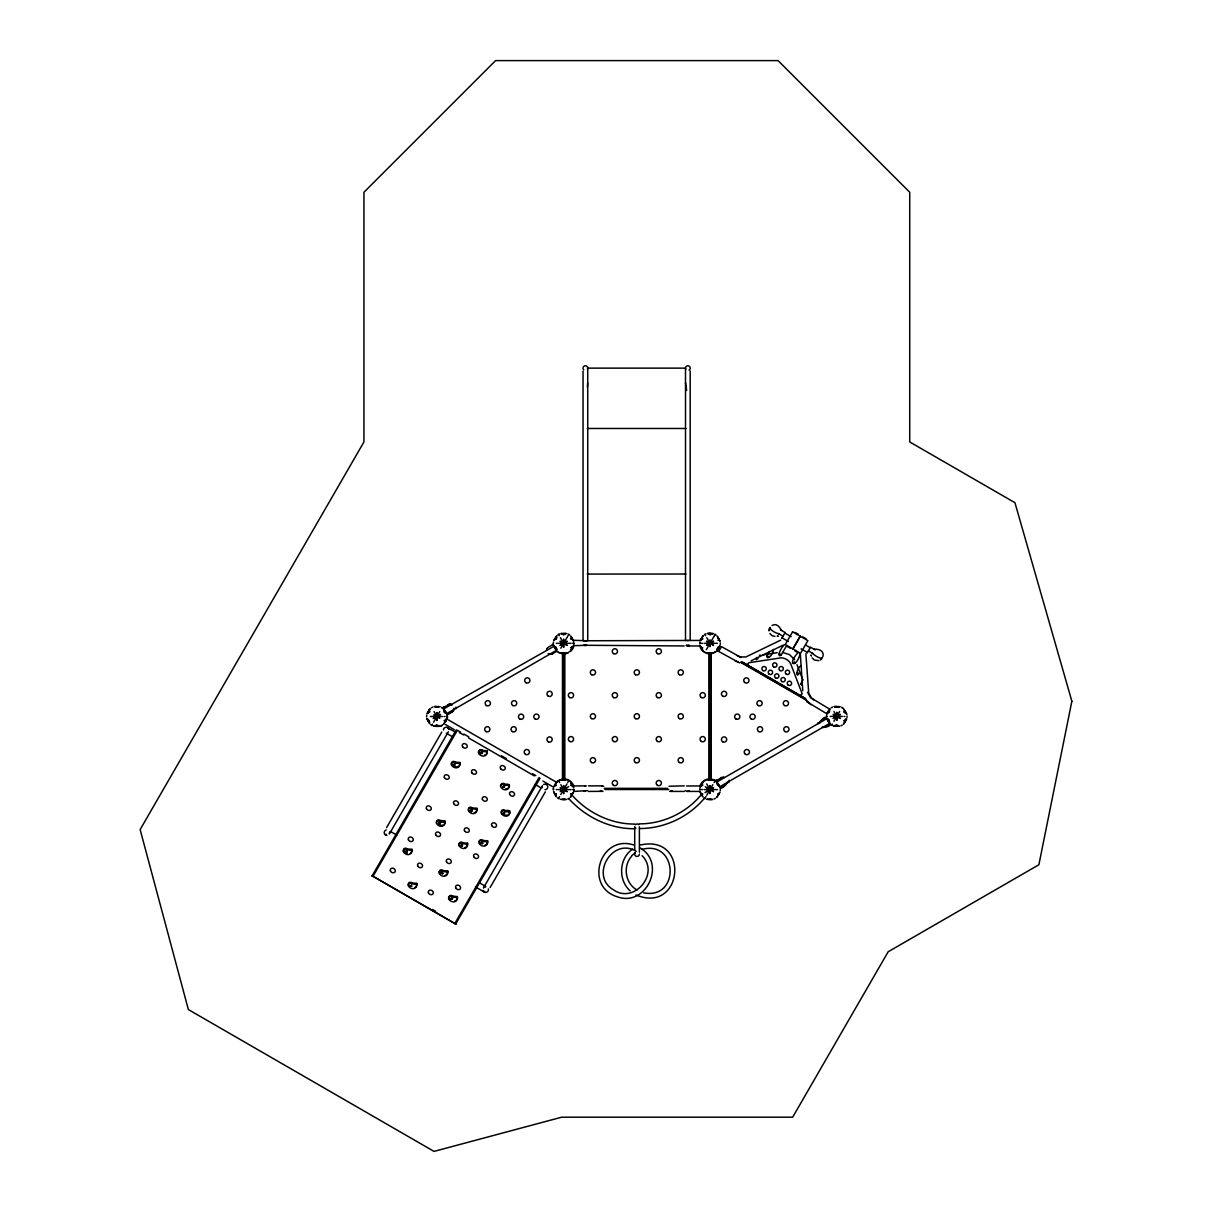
<?xml version="1.0" encoding="UTF-8"?>
<svg xmlns="http://www.w3.org/2000/svg" width="1212" height="1212" viewBox="0 0 1212 1212"><rect width="100%" height="100%" fill="white"/><g stroke="black" fill="none" stroke-linecap="round" stroke-linejoin="round"><path stroke-width="1.5" d="M429.306 722.307L428.351 720.307L429.669 723.715L428.427 721.488L429.306 720.458L428.412 721.458L429.836 722.307M429.306 712.111L429.321 711.005M444.456 720.882C444.759 724.034 447.985 717.549 446.986 716.413M444.471 712.126L444.471 710.671M717.595 785.24L717.08 783.785M829.19 722.231L829.19 720.776M829.205 712.035L829.205 710.929M844.355 720.807L844.809 721.897L845.34 719.61M844.355 712.05L844.825 710.596L846.84 714.474L845.279 711.368L844.355 712.444M709.99 789.557L710.05 785.618M833.341 718.428L836.719 716.413L836.81 712.429M833.947 711.505L836.78 716.413L836.734 720.352M781.179 654.98C776.922 658.57 779.498 649.011 784.376 644.86M451.697 712.141L453.485 710.732L453.985 708.247L454.015 709.459M546.551 649.571L547.854 647.481L553.126 644.451M436.85 720.473L436.926 712.505L436.911 716.065M563.686 639.33L563.61 647.238M426.624 716.898L426.669 715.338M447.092 717.64L447.167 716.08M553.384 643.723L553.429 642.148M573.852 644.466L573.927 642.905M573.852 790.754L573.927 789.194M699.748 643.723L699.809 642.148M699.748 790.012L699.809 788.451M720.216 644.466L720.292 642.905M720.216 790.754L720.292 789.194M826.508 716.822L826.569 715.262M846.976 717.565L847.052 716.004M563.686 785.618L563.61 793.587M438.956 822.327L440.017 823.296L440.41 822.266M481.073 752.091L482.134 753.061L482.527 752.046M758.03 658.495L756.349 659.601L756.485 657.449M822.403 657.449C817.009 662.858 824.554 657.677 820.327 658.025A5.848 1.591 30 0 1 813.146 653.889L812.101 653.056M587.411 387.113L587.653 382.84M800.102 653.874C795.996 669.478 786.588 664.282 798.057 652.738L794.784 650.829M727.155 782.573C728.139 780.18 723.837 789.527 720.731 787.724M819.676 722.685C818.585 724.821 823.054 715.853 826.084 717.534M446.925 719.095L447.273 716.413M447.213 719.186L447.576 716.413M542.279 786.224L542.279 787.664M822.948 656.495C824.418 650.708 818.585 648.768 814.131 649.238M455.985 708.717L455.985 707.096M817.6 724.231L818.024 722.655M819.63 723.064L819.782 722.231M438.396 725.518L437.896 726.367L433.548 726.17L437.002 726.382L437.199 725.003M563.338 634.8L563.641 633.406L566.989 633.634M709.717 634.8L710.005 633.406L713.368 633.618L709.005 633.437L708.505 634.285M837.083 724.928L836.886 726.306L838.295 725.443M456.227 729.866L372.039 876.003L373.16 876.079L457.333 730.291L460.605 732.184M428.321 713.292L428.275 711.595L429.836 711.005M445.516 721.337L444.365 720.504L445.516 721.337L443.607 724.231L445.471 721.458M556.111 639.315L555.035 638.406L556.929 635.573L553.793 640.663L555.066 638.497L554.445 639.315M556.111 785.603L555.02 784.755L553.778 786.967L555.611 784.119M718.595 794.557L716.731 797.329L719.08 793.663L717.595 793.981M803.162 679.599L800.571 684.219L802.374 685.416M794.708 663.206L794.481 661.813M444.031 707.02L442.092 708.02M769.59 651.42C762.045 661.373 772.453 658.586 773.438 649.45M717.095 780.286L715.868 780.982M724.821 785.24L726.867 783.422M822.009 720.004L820.206 721.413M830.417 724.064L829.553 724.67M768.938 657.237L769.059 656.343M728.791 782.588L729.124 780.195M801.344 665.555C796.511 667.464 795.42 678.871 798.981 673.751M572.231 794.557L570.352 797.329L572.715 793.663L571.216 793.981M546.642 649.132L547.036 648.375M446.743 719.125L445.425 721.337L445.455 719.701M453.485 710.732L446.728 714.898M435.638 707.02L440.229 706.823M431.714 725.427L432.472 724.125M433.623 722.14L439.729 711.595M445.168 713.141L444.107 709.278L445.365 711.58L444.107 711.974M386.552 827.705L441.774 732.063M385.537 835.023L385.992 834.235M447.41 727.867L456.106 732.427M448.395 731.73L389.34 834.007L389.613 831.902M459.924 762.515L459.59 764.393A4.393 3.591 30 0 1 456.757 767.772A4.393 3.591 30 0 1 451.894 765.56L452.106 764.211A2.272 1.863 30 0 1 451.728 762.696L451.894 762.242A2.272 1.863 30 0 1 455.273 762.075L459.924 762.515L460.136 763.454A4.393 3.591 30 0 1 459.106 766.014M451.879 765.514L451.561 765.151A2.272 1.863 30 0 1 451.182 763.636L451.349 763.181A2.272 1.863 30 0 1 454.727 763.015L455.288 762.09M404.05 851.021A2.272 1.863 30 0 1 403.687 849.506L403.854 849.051A2.272 1.863 30 0 1 407.232 848.885L411.883 849.324L411.535 851.203A4.393 3.591 30 0 1 408.702 854.581A4.393 3.591 30 0 1 403.854 852.369L404.369 851.369M407.232 848.9L407.065 850.006L411.338 850.279M440.38 820.585C439.82 824.569 450.803 820.448 440.38 820.585A2.272 1.863 30 0 0 436.987 820.736L436.835 821.16A2.272 1.863 30 0 0 436.926 822.221M484.512 755.091A4.393 3.591 30 0 0 487.345 751.728L487.133 750.789L486.8 752.667A4.393 3.591 30 0 1 483.967 756.046A4.393 3.591 30 0 1 479.104 753.834L479.634 752.834M479.088 753.788L478.77 753.425A2.272 1.863 30 0 1 478.392 751.91L478.558 751.455A2.272 1.863 30 0 1 481.937 751.288L482.497 750.364L486.982 750.834M408.959 885.063A2.272 1.863 30 0 1 408.595 883.548L408.762 883.093A2.272 1.863 30 0 1 412.125 882.927L416.792 883.381L416.443 885.245A4.393 3.591 30 0 1 413.61 888.623A4.393 3.591 30 0 1 408.762 886.411L409.277 885.427M408.732 886.366L408.414 886.002A2.272 1.863 30 0 1 408.035 884.502L408.217 884.033A2.272 1.863 30 0 1 411.58 883.881L412.141 882.942M562.141 634.285L565.534 633.346M555.369 646.663L555.596 649.132L557.156 649.132M560.808 648.208L566.913 637.663M567.322 636.967L568.822 634.376M468.741 809.01A2.272 1.863 30 0 1 468.756 808.495L468.923 808.04A2.272 1.863 30 0 1 472.301 807.874L476.952 808.328L476.619 810.192A4.393 3.591 30 0 1 473.786 813.57A4.393 3.591 30 0 1 468.923 811.358L469.468 810.419M468.908 811.313L468.574 810.949A2.272 1.863 30 0 1 468.211 809.449L468.377 808.98A2.272 1.863 30 0 1 471.756 808.828L472.316 807.889M564.898 652.783L560.308 652.995M439.638 872.17A2.272 1.863 30 0 1 439.532 871.155L439.698 870.686A2.272 1.863 30 0 1 443.077 870.534L447.728 870.973L447.395 872.852A4.393 3.591 30 0 1 444.562 876.215A4.393 3.591 30 0 1 439.698 874.019L440.229 873.019M439.683 873.958L439.365 873.61A2.272 1.863 30 0 1 438.986 872.095L439.153 871.64A2.272 1.863 30 0 1 442.531 871.473L443.092 870.549M467.529 843.219L467.181 845.097A4.393 3.591 30 0 1 464.363 848.461A4.393 3.591 30 0 1 459.5 846.264L459.696 844.9A2.272 1.863 30 0 1 459.333 843.4L459.5 842.931A2.272 1.863 30 0 1 462.878 842.764L467.529 843.219L467.726 844.143A4.393 3.591 30 0 1 464.908 847.521M459.469 846.203L459.151 845.855A2.272 1.863 30 0 1 458.787 844.34L458.954 843.885A2.272 1.863 30 0 1 462.333 843.719L462.878 842.779M509.267 784.512L508.919 786.391A4.393 3.591 30 0 1 506.086 789.754A4.393 3.591 30 0 1 501.238 787.558L500.889 787.149A2.272 1.863 30 0 1 500.511 785.634L500.677 785.179A2.272 1.863 30 0 1 504.056 785.012C504.662 783.649 509.267 783.906 509.464 785.437A4.393 3.591 30 0 1 505.555 788.845M479.376 841.537A2.272 1.863 30 0 1 479.407 841.037L479.573 840.567A2.272 1.863 30 0 1 482.937 840.401L487.603 840.855L487.254 842.734A4.393 3.591 30 0 1 484.421 846.097A4.393 3.591 30 0 1 479.573 843.9L480.088 842.901A4.393 3.591 30 0 0 480.846 843.794M479.543 843.84L479.225 843.491A2.272 1.863 30 0 1 478.861 841.976L479.028 841.522A2.272 1.863 30 0 1 482.391 841.355L482.952 840.416M449.122 897.274A2.272 1.863 30 0 1 449.137 896.759L449.304 896.304A2.272 1.863 30 0 1 452.682 896.138L457.333 896.592L457 898.471A4.393 3.591 30 0 1 454.167 901.834A4.393 3.591 30 0 1 449.304 899.622L449.834 898.637M449.273 899.577L448.955 899.228A2.272 1.863 30 0 1 448.591 897.713L448.758 897.244A2.272 1.863 30 0 1 452.137 897.092L452.697 896.153M509.267 811.828C498.48 812.207 510.146 808.51 509.267 811.828L509.464 812.752A4.393 3.591 30 0 1 506.646 816.13A4.393 3.591 30 0 1 501.783 813.919L501.98 812.57A2.272 1.863 30 0 1 501.617 811.055L501.783 810.586A2.272 1.863 30 0 1 505.162 810.434M539.098 777.498L454.924 923.286L455.56 924.211L540.022 778.24M483.497 887.835L542.325 785.952M484.739 891.244L484.285 892.032L475.801 887.139M490.118 887.502L545.339 791.86M558.474 798.526L559.596 796.602M560.808 794.496L566.913 783.967M567.701 782.588L568.822 780.664M706.338 649.647L714.065 636.3M714.429 635.679L715.186 634.376M718.004 640.451L718.792 639.088L717.231 636.088L720.079 641.36L718.595 638.36M711.262 652.783L706.672 652.995L712.656 653.162L709.05 652.617M781.77 638.36L785.134 632.528L780.376 629.785M781.058 655.268L786.437 645.966M704.839 798.526L705.96 796.602M706.747 795.239L712.853 784.694M714.065 782.588L715.186 780.664M792.83 648.859L800.147 636.179M792.996 648.965L800.314 636.285M718.549 785.785L717.231 782.376L718.489 784.679L718.065 783.785M792.693 663.252L792.542 662.54M807.116 652.995L810.495 647.163L815.252 649.92M827.129 713.944L806.616 701.596M835.265 707.399L835.765 706.535L840.128 706.732L834.129 706.551L837.734 707.111M828.781 719.277L828.008 720.625L829.553 723.64L826.72 718.368M831.629 725.291L832.356 724.049M833.932 721.322L839.613 711.52M845.052 713.065L843.991 709.202L845.249 711.505L843.991 711.898M800.677 683.916L801.647 683.265M631.573 856.308C622.604 866.125 625.271 883.472 636.936 889.972M778.983 654.192L779.967 653.601M796.845 673.342L798.147 672.812M766.908 656.086L767.514 655.586M571.685 648.799L573.503 645.951L572.215 648.117M571.685 795.087L573.503 792.239L572.215 794.405L570.867 794.178M718.58 648.132L717.065 648.799M718.049 795.087L719.883 792.239L718.595 794.405M555.141 784.709L554.808 785.937L556.066 785.209M845.355 721.216L846.643 719.049L845.279 721.307L844.309 720.413M441.85 871.973L442.925 873.185M444.471 712.52L445.395 711.444L443.94 710.671M571.231 639.345L572.155 638.254L570.867 636.088L573.7 641.36L572.231 638.36M718.474 784.603L720.079 787.648L718.595 784.649M556.066 793.572L555.596 795.42M701.506 648.359L699.96 645.254L702.43 649.132M702.43 793.572L701.506 794.648L702.43 795.42M555.172 648.284L556.066 647.269M571.231 785.634L572.155 784.558L570.867 782.376L572.412 785.391L571.231 785.24M443.88 707.02L442.774 708.49M700.748 795.314C685.856 813.116 662.479 823.978 639.285 823.857M715.534 781.346L716.974 780.149M704.005 798.708C688.325 817.312 663.797 828.644 639.466 828.538M709.853 779.922L708.838 778.892L708.838 653.768L709.974 652.632M563.807 779.937L564.822 778.952L564.822 653.722L563.686 652.632M572.14 648.193L571.17 647.299M718.519 648.193L718.58 646.511M572.14 794.481L571.17 793.587M845.279 721.307L843.491 724.155L845.355 721.382L844.006 721.004M562.474 653.768L563.641 652.738L563.61 780.043L562.474 779.058L562.474 653.768L558.293 652.495M710.171 779.952L711.186 779.058L711.186 653.768L710.02 652.753L710.05 780.058M760.227 655.01L759.424 655.404M632.634 849.097C618.893 858.308 617.893 879.988 630.164 890.896M631.876 855.566L635.012 852.93M717.58 650.799L711.186 653.768M556.293 782.255L558.353 780.664M587.472 790.618L573.655 791.421M483.709 887.669L485.679 886.851M672.357 790.618L669.675 791.33M689.189 790.618L687.234 791.421L685.265 790.618M770.271 627.361C767.969 636.633 768.999 623.695 770.817 629.452A5.848 1.591 30 0 0 777.983 633.588L779.361 634.149M452.712 711.55L447.607 714.61M406.156 850.218L407.065 851.551L406.55 850.157M461.802 844.113L462.333 845.506M481.876 841.749L481.815 842.885L482.937 842.976M451.606 897.486L451.546 898.607L452.682 898.698M560.217 645.314L563.262 643.496M567.08 641.299L564.019 643.117M706.581 645.314L709.641 643.496M713.444 641.299L706.596 645.254M568.655 786.603L560.217 791.542L563.262 789.785M705.02 792.587L709.641 789.785M713.489 787.633L706.596 791.542M840.204 714.398L833.311 718.383M436.502 716.686C424.579 723.246 449.758 709.747 436.532 716.262C427.048 710.838 447.137 722.413 436.911 716.534M442.971 707.641L450.213 704.111M444.016 709.611L444.001 709.596A11.969 9.029 -84.5 0 0 443.456 709.05L443.213 708.838M446.516 713.732L556.838 650.132L556.141 648.92M548.172 653.632L551.293 654.298L556.429 651.571M447.44 714.595L448.122 714.201M716.095 780.74L721.822 777.453L724.215 777.392M820.948 720.625L826.251 717.565M827.19 718.413L716.868 782.013L717.898 783.8M829.962 723.231L719.64 786.83L718.246 784.422M822.327 727.382C819.842 727.124 829.993 727.957 830.008 724.412M823.66 727.579L830.068 724.261M720.579 787.694L725.882 784.634M554.808 639.648L556.066 638.921M564.61 634.012L562.398 633.831M571.216 647.693L572.473 646.966M435.926 725.791L438.138 725.973M702.445 638.921L700.96 639.254L703.293 635.573L701.415 638.406L702.445 637.815M717.595 647.693L718.852 646.966M702.445 785.209L700.96 785.543L702.445 784.119M835.81 725.715L838.022 725.897M710.99 642.724L713.489 641.345M564.625 789.012L567.11 787.633M837.75 715.822L840.249 714.459M710.99 789.012L713.444 787.664M560.217 645.254L567.11 641.345M558.156 634.618L559.535 633.891M431.396 707.808L432.775 707.081M567.746 652.723L569.14 652.011M704.52 634.618L705.914 633.891M714.11 652.723L715.504 652.011M558.156 780.922L559.535 780.18M567.746 799.011L569.14 798.299M831.28 707.732L832.674 707.005M704.52 780.922L705.914 780.18M840.87 725.821L842.264 725.109M714.11 799.011L715.504 798.299M552.445 644.845L553.263 644.345M447.773 704.99L449.713 704.111L452.121 704.929L451.091 704.293M549.642 654.419L552.687 653.601M720.731 778.074L723.776 777.256M720.428 787.8L721.246 787.3M688.492 645.86L689.386 645.405L686.083 645.435L686.931 645.844M780.755 640.103L745.895 656.949L740.138 656.949L737.29 655.768M751.122 660.813L783.119 645.148M552.566 644.678L553.46 644.239M447.713 704.808L448.622 704.369M552.581 653.753L551.596 654.222M720.852 777.922L721.761 777.483M824.796 727.306L825.811 726.7M720.231 787.906L721.14 787.467M772.029 625.468C776.589 622.756 779.649 626.952 781.513 630.422M669.009 786.24L684.295 785.861M583.623 640.769L701.263 640.421M586.896 645.269L573.458 645.708M570.867 638.785L572.125 638.391L571.231 637.482M702.793 647.829L701.248 647.526M570.867 785.073L572.125 784.679L571.231 783.785M702.43 793.966L701.248 793.815L702.808 796.814L701.536 794.511L702.793 794.118M486.436 751.788L481.952 751.304M459.378 763.469L454.742 763.03M508.722 785.452L504.071 785.028M476.407 809.268L471.771 808.828M466.984 844.158L462.333 843.734M487.057 841.795L482.406 841.37M447.031 871.973L442.547 871.489M416.246 884.321L411.595 883.881M456.788 897.531L452.152 897.107M455.121 764.742L453.909 764.196M472.15 810.54L470.877 809.813L472.029 809.283M503.722 812.661C503.737 815.812 504.419 811.707 504.813 813.146M561.762 653.268L566.292 653.162L562.686 652.617M437.85 707.187L436.774 706.596L438.774 706.535M560.308 799.284L566.292 799.466L562.913 799.299M710.005 799.511L706.672 799.284L712.656 799.466L709.278 799.299M640.436 844.976C690.416 833.947 683.189 914.696 635.967 894.971M641.83 849.461C677.962 839.325 680.493 899.91 643.648 892.835M762.424 654.98L777.21 652.662M686.946 640.512L688.492 640.512M818.812 660.646L814.373 660.055L812.222 657.919M712.565 652.753L710.353 653.041L710.353 779.786M712.626 652.995L710.596 653.253L710.596 779.574L712.626 779.846M712.701 653.268L710.883 653.51L710.883 779.331L715.11 780.558M562.474 779.058L556.081 782.028L448.273 719.837M561.035 779.831L563.065 779.574L563.065 653.253L561.035 652.995M584.775 785.967L586.229 785.967M601.622 785.967L603.727 786.24M588.426 791.421L603.061 791.33M686.507 785.967L700.763 785.967M439.532 726.352L435.653 725.337M836.416 724.973L836.871 726.246L833.432 726.094L839.416 726.261L835.538 725.261M439.532 726.352L437.017 726.321M634.618 824.054C611.287 824.205 588.456 813.131 572.761 796.011M634.815 828.735C609.984 829.038 585.729 817.161 569.064 798.981M566.989 779.922L563.55 779.77L564.383 779.892M564.822 653.722L565.353 653.707A10.696 10.696 0 0 0 568.019 652.904M565.534 779.649L562.626 779.725M561.762 799.556L563.641 799.511M709.005 779.725L713.368 779.922L709.929 779.77L710.747 779.892M708.762 653.768L708.838 653.768A10.696 10.696 0 0 1 700.188 647.39M573.458 640.3L586.896 640.769M587.244 428.472L685.977 428.472M587.244 574.079L685.977 574.033M571.958 785.967L585.502 785.861M588.426 785.861L602.334 785.861M604.167 788.345L667.676 788.345M604.955 789.527L668.706 789.527M670.403 791.421L684.295 791.421M687.234 791.421L699.082 791.421M556.066 637.815L557.172 637.815M700.233 643.299L701.203 643.299M701.915 643.299L702.687 643.299M704.354 643.299L717.352 643.314M556.323 643.299L557.126 643.299M557.975 643.299L569.307 643.314M570.17 643.314L570.973 643.314M572.458 643.314L573.973 643.314M687.704 645.966L699.582 645.981M829.735 710.929L828.25 711.55L829.25 712.429M826.523 716.398L827.296 716.413M830.25 716.413L842.446 716.428M844.113 716.428L844.87 716.428M430.366 716.489L442.547 716.504M444.213 716.504L444.986 716.504M829.72 722.231L828.25 721.443M556.323 789.588L557.126 789.588M557.975 789.588L569.307 789.603M570.17 789.603L570.973 789.603M572.458 789.618L573.973 789.618M700.233 789.588L701.203 789.588M701.915 789.588L702.687 789.588M704.354 789.588L717.352 789.603M684.144 645.966L583.623 645.269M708.762 778.892L708.838 778.892A10.696 10.696 0 0 0 700.188 785.285M564.822 778.952L565.353 778.968A10.696 10.696 0 0 1 573.64 785.709M774.953 636.406L772.029 635.618L769.893 633.482M561.095 652.753L563.307 653.041L563.307 779.786M560.959 653.268L562.777 653.51L562.777 779.316L558.55 780.558L559.611 782.588M711.186 779.058L715.489 780.437M602.334 791.421L600.364 790.618M585.502 791.421L583.533 790.618M710.747 633.603L707.369 633.452L709.929 633.482L710.368 634.755M710.035 799.405L711.156 799.572M564.792 799.572L563.762 799.496M782.694 652.45L789.557 654.647L794.678 659.737M633.664 844.961C600.091 834.068 583.639 886.639 617.423 896.835C646.208 907.288 666.676 863.171 640.103 847.946M428.26 711.656L429.654 711.914M702.793 638.724L701.46 638.482L702.49 639.315M570.867 647.89L572.276 648.147L572.215 646.511M829.553 711.838L828.144 711.565L828.205 713.217M702.793 785.012L701.46 784.77L700.157 786.967L701.46 784.77L702.49 785.603M800.541 695.491L802.177 693.779L790.603 663.6A11.105 11.105 0 0 0 781.119 657.828L749.258 662.676A1.788 1.788 0 0 0 747.88 665.085M436.911 726.291L436.532 725.049M741.123 657.525L721.488 646.647L718.701 651.465L739.668 662.934M734.836 660.767L738.699 662.373M636.239 851.324C612.439 836.659 589.274 875.943 613.514 889.866C634.255 904.364 660.025 873.534 642.072 855.687M463.651 734.942L459.348 732.593M706.566 641.345L713.474 645.269M833.326 714.459L840.234 718.383M560.186 641.345L567.11 645.269M705.323 786.77L713.474 791.557M567.11 791.557L560.186 787.633L567.08 791.618M534.371 775.922L468.453 737.866M795.102 632.422L798.36 634.315M802.829 636.891L806.101 638.769M784.846 633.043L791.178 636.694M805.435 644.935L810.192 647.678M778.24 633.482L782.997 636.239M808.343 650.874L813.101 653.616M782.058 637.845L788.406 641.512M801.071 648.829L807.419 652.495M787.042 646.375L790.315 648.253M828.326 708.338L810.586 697.627L807.586 692.34M742.577 662.07L805.677 698.642M742.911 662.616L805.162 698.567M741.259 661.949L804.935 698.718L810.949 704.717M741.244 662.267L804.677 698.885M741.229 662.6L806.01 700.006M463.878 734.063L468.786 736.896M501.48 755.788L506.389 758.621M532.553 773.726L535.825 775.604M446.243 733.154L453.318 737.244M535.083 784.437L540.749 787.709M391.143 831.856L396.809 835.113M479.982 883.139L485.648 886.411M432.411 909.409L435.684 911.303M372.054 875.67L455.833 924.044M372.008 875.746L455.788 924.12M708.762 633.831L711.247 634.467M571.231 638.936L572.185 639.497L572.125 638.391M555.111 647.117L556.066 647.678M542.931 781.043L553.187 786.982M556.066 793.966L554.869 793.815L556.429 796.814L555.172 794.572M836.825 716.413L840.204 718.443M836.719 716.413L833.341 714.398M710.065 789.603L713.444 791.618M445.546 724.549L454.273 729.669M713.444 645.329L706.626 641.315M560.262 641.315L567.08 645.329M706.626 787.603L709.959 789.603L706.763 783.952M714.792 634.209L716.125 635.043M830.674 724.67L831.993 725.518M703.914 651.571L705.232 652.42M568.428 634.209L569.746 635.043M557.55 651.571L558.868 652.42M714.792 780.498L716.125 781.331M703.914 797.86L705.232 798.708M568.428 780.498L569.746 781.331M441.668 707.399L442.986 708.232M557.55 797.86L558.868 798.708M430.79 724.746L432.108 725.594M715.686 781.437L716.58 782.164M814.055 700.082L811.601 698.203L808.737 693.234L805.874 653.798M635.876 828.326L635.012 827.463M501.753 813.858L501.435 813.51A2.272 1.863 30 0 1 501.071 811.995L501.238 811.54A2.272 1.863 30 0 1 504.616 811.373M403.823 852.324L403.505 851.96A2.272 1.863 30 0 1 403.142 850.445L403.308 849.991A2.272 1.863 30 0 1 406.687 849.824M718.489 638.391L718.065 637.497M555.066 648.253L553.596 645.254L555.141 648.359M445.395 711.444L446.94 714.55L445.365 711.58M428.306 721.443L426.836 718.443L428.412 721.413M572.231 784.649L573.7 787.648L572.125 784.679M828.19 721.367L826.72 718.368M827.584 719.125L828.569 720.822M704.869 634.361L705.611 635.664M706.763 637.663L710.02 643.314C710.05 631.391 710.02 654.541 709.99 643.723M564.883 634.467L561.005 633.452L563.55 633.482L564.004 634.755M558.49 634.361L559.247 635.664M560.398 637.663L563.641 643.314M554.46 646.011L443.728 708.914L446.319 713.398M554.748 646.511L555.808 648.344M560.823 784.694L563.641 789.603M434.063 711.58L436.881 716.489M796.981 664.646L802.283 678.493M686.674 390.415L685.507 382.613M504.753 785.937L504.268 786.785L503.192 785.997M509.813 810.873L510.01 811.813A4.393 3.591 30 0 1 508.176 814.888M487.603 840.855L487.8 841.779A4.393 3.591 30 0 1 484.967 845.158M476.952 808.328L477.164 809.252A4.393 3.591 30 0 1 474.331 812.631M445.016 821.024L445.228 821.948A4.393 3.591 30 0 1 441.32 825.342M444.471 821.963L444.683 822.887A4.393 3.591 30 0 1 441.85 826.266A4.393 3.591 30 0 1 436.987 824.054L436.638 823.645A2.272 1.863 30 0 1 436.275 822.145L436.441 821.675A2.272 1.863 30 0 1 439.82 821.509M457.333 896.592L457.545 897.516A4.393 3.591 30 0 1 454.712 900.895M447.728 870.973L447.94 871.913A4.393 3.591 30 0 1 445.107 875.276M411.883 849.324L412.08 850.263A4.393 3.591 30 0 1 410.232 853.354M416.792 883.381L416.989 884.306A4.393 3.591 30 0 1 415.14 887.396M800.344 654.419L802.783 690.628M836.75 712.444L836.81 720.398M709.99 785.618L709.974 793.587L709.99 790.027M563.61 639.33L563.671 642.89M563.671 647.284L563.625 643.723M563.61 785.618L563.671 789.179M563.671 793.572L563.625 790.027M436.911 720.473L436.865 716.913M690.189 371.069L690.189 640.557M685.507 640.557L685.507 368.13L587.729 368.13L587.729 640.557M639.391 826.766L639.391 852.248M634.709 826.766L634.709 850.036M583.048 371.069L583.048 640.557M488.36 888.911A2.788 2.788 0 0 1 486.391 892.32A2.788 2.788 0 0 1 482.982 890.35M386.931 835.401A2.788 2.788 0 0 1 386.204 829.932M543.582 784.528A2.788 2.788 0 0 1 547.657 786.224A2.788 2.788 0 0 1 544.961 789.724M443.44 729.927A2.788 2.788 0 0 1 448.91 729.2M458.287 766.545A4.393 3.591 30 0 1 455.121 766.62M454.091 766.151A4.393 3.591 30 0 1 453.167 765.469M440.214 825.114A4.393 3.591 30 0 1 439.183 824.645M407.08 853.43A4.393 3.591 30 0 1 405.126 852.278M507.192 815.176A4.393 3.591 30 0 1 505.01 814.979M503.98 814.494A4.393 3.591 30 0 1 503.056 813.813M479.316 752.485A2.272 1.863 30 0 1 478.937 750.97L479.104 750.516A2.272 1.863 30 0 1 482.482 750.349M480.376 753.743A4.393 3.591 30 0 1 479.649 752.894M471.12 811.949A4.393 3.591 30 0 1 470.195 811.267M450.576 899.531A4.393 3.591 30 0 1 449.849 898.683M501.162 785.709A2.272 1.863 30 0 1 501.056 784.694L501.223 784.225A2.272 1.863 30 0 1 504.601 784.058M716.64 782.891A9.363 9.363 0 0 1 718.125 784.831M639.391 854.112A2.348 2.348 0 0 1 636.148 856.263A2.348 2.348 0 0 1 635.391 852.445M635.391 824.645A2.348 2.348 0 0 1 638.709 824.645M583.73 369.781A2.348 2.348 0 0 1 583.593 366.615A2.348 2.348 0 0 1 586.729 366.206A2.348 2.348 0 0 1 587.411 369.296M689.022 645.329A2.348 1.167 0 0 1 686.674 645.329M685.825 369.296A2.348 2.348 0 0 1 686.674 366.1A2.348 2.348 0 0 1 689.87 366.948A2.348 2.348 0 0 1 689.022 370.145M586.563 645.329A2.348 1.167 0 0 1 584.214 645.329M561.217 634.103A9.363 9.363 0 0 1 563.641 633.785M445.94 718.989A9.363 9.363 0 0 1 445.001 721.246M439.305 725.609A9.363 9.363 0 0 1 434.457 725.609M428.775 721.246A9.363 9.363 0 0 1 427.836 718.989M845.824 718.837A9.363 9.363 0 0 1 844.885 721.095M836.78 725.791A9.363 9.363 0 0 1 834.356 725.458M828.66 721.095A9.363 9.363 0 0 1 827.72 718.837M718.125 647.829A9.363 9.363 0 0 1 716.64 649.768M710.02 633.785A9.363 9.363 0 0 1 712.444 634.103M573.64 646.95A10.696 10.696 0 0 1 570.397 651.45M553.445 788.451L553.384 790.012L553.429 788.451M405.278 851.582L406.853 852.081L405.278 851.582M410.186 885.624L411.762 886.123L410.186 885.624M438.411 823.266L440.001 823.766L438.411 823.266M441.123 873.231L442.713 873.731L441.123 873.231M453.318 764.772L454.833 765.439L453.379 764.605M450.728 898.834L452.318 899.349L450.728 898.834M460.924 845.461L462.499 845.976L460.924 845.461M470.347 810.57L471.938 811.07L470.347 810.57M480.528 753.046L482.118 753.546L480.528 753.046M480.997 843.097L482.573 843.613L480.997 843.097M502.662 786.755L504.237 787.27L502.662 786.755M1071.862 701.233L1038.881 864.747L888.169 951.768L792.663 1117.191L561.686 1117.191L434.017 1151.4L188.36 1009.566L140.137 829.584L363.933 441.956L363.933 192.254L495.587 60.6L778.074 60.6L909.727 192.254L909.727 441.956L1014.944 502.707L1071.862 701.233M718.64 648.147L716.731 651.056L718.64 648.147M828.175 711.52L830.053 708.672L828.205 711.459M572.276 648.147L570.367 651.056L572.276 648.147M427.639 712.55L427.033 713.853L428.381 711.611L427.639 712.55M700.763 639.36L700.157 640.663L701.445 638.497L700.763 639.36M719.867 645.951L718.595 648.117L719.883 645.951M827.523 712.474L826.917 713.777L828.205 711.611L827.569 712.414M429.2 709.884L428.306 711.535L430.169 708.747L429.2 709.884M555.96 782.982L555.066 784.634L556.929 781.861L555.96 782.997M702.324 782.982L701.445 784.634L703.293 781.861L702.339 782.997M792.587 631.816L785.27 644.496L800.556 653.329L807.874 640.648L792.587 631.816M829.19 720.382L828.311 721.413L829.22 720.382M442.38 725.185L440.986 725.897L442.38 725.185M435.684 706.505L434.244 706.641L436.759 706.672L435.744 706.52M562.444 779.619L561.005 779.755L563.625 779.801L562.504 779.634M708.808 779.619L707.369 779.755L709.99 779.801L708.868 779.634M842.885 708.156L841.552 707.308L842.87 708.156M701.506 794.648L699.96 791.542L701.43 794.542M555.141 794.648L553.581 791.542L555.066 794.542M702.808 650.526L701.566 648.329L702.793 650.526M556.429 650.526L555.202 648.329L556.429 650.526M464.423 830.508A2.621 2.151 30 0 0 468.711 831.871A2.621 2.151 30 0 0 467.241 827.978A2.621 2.151 30 0 0 464.423 830.508M509.646 794.314A2.621 2.151 30 0 0 513.933 795.678A2.621 2.151 30 0 0 512.464 791.784A2.621 2.151 30 0 0 509.646 794.314M482.406 799.359A2.621 2.151 30 0 0 486.694 800.723A2.621 2.151 30 0 0 485.224 796.829A2.621 2.151 30 0 0 482.406 799.359M500.692 768.772A2.621 2.151 30 0 0 505.04 769.135A2.621 2.151 30 0 0 502.556 765.545A2.621 2.151 30 0 0 500.692 768.772M462.666 746.819A2.621 2.151 30 0 0 467.014 747.168A2.621 2.151 30 0 0 464.529 743.592A2.621 2.151 30 0 0 462.666 746.819M444.38 777.407A2.621 2.151 30 0 0 448.667 778.755A2.621 2.151 30 0 0 447.198 774.877A2.621 2.151 30 0 0 444.38 777.407M455.697 887.775A2.621 2.151 30 0 0 459.984 889.138A2.621 2.151 30 0 0 458.515 885.245A2.621 2.151 30 0 0 455.697 887.775M471.922 772.938A2.621 2.151 30 0 0 476.271 773.286A2.621 2.151 30 0 0 473.786 769.696A2.621 2.151 30 0 0 471.922 772.938M408.399 839.704A2.621 2.151 30 0 0 412.701 841.067A2.621 2.151 30 0 0 411.232 837.174A2.621 2.151 30 0 0 408.399 839.704M390.415 870.852A2.621 2.151 30 0 0 394.718 872.216A2.621 2.151 30 0 0 393.249 868.322A2.621 2.151 30 0 0 390.415 870.852M435.653 834.659A2.621 2.151 30 0 0 439.941 836.022A2.621 2.151 30 0 0 438.471 832.129A2.621 2.151 30 0 0 435.653 834.659M426.397 808.556A2.621 2.151 30 0 0 430.684 809.919A2.621 2.151 30 0 0 429.215 806.025A2.621 2.151 30 0 0 426.397 808.556M491.663 825.463A2.621 2.151 30 0 0 495.95 826.826A2.621 2.151 30 0 0 494.481 822.933A2.621 2.151 30 0 0 491.663 825.463M446.44 861.656A2.621 2.151 30 0 0 450.728 863.02A2.621 2.151 30 0 0 449.258 859.126A2.621 2.151 30 0 0 446.44 861.656M453.636 803.511A2.621 2.151 30 0 0 457.924 804.874A2.621 2.151 30 0 0 456.454 800.981A2.621 2.151 30 0 0 453.636 803.511M417.67 865.822A2.621 2.151 30 0 0 421.958 867.171A2.621 2.151 30 0 0 420.488 863.292A2.621 2.151 30 0 0 417.67 865.822M428.442 892.805A2.621 2.151 30 0 0 432.745 894.168A2.621 2.151 30 0 0 431.275 890.275A2.621 2.151 30 0 0 428.442 892.805M473.68 856.626A2.621 2.151 30 0 0 477.967 857.99A2.621 2.151 30 0 0 476.498 854.096A2.621 2.151 30 0 0 473.68 856.626M811.343 655.798A2.727 2.712 30 0 0 810.737 655.101A2.712 2.712 0 0 1 811.343 655.798M778.134 636.285A2.727 2.712 30 0 0 777.24 636.103A2.712 2.712 0 0 1 778.134 636.285M775.619 677.917A2.197 2.197 0 0 0 778.952 676.054A2.197 2.197 0 0 0 775.68 674.114A2.197 2.197 0 0 0 775.619 677.917M786.346 674.22A2.197 2.197 0 0 0 789.663 672.372A2.197 2.197 0 0 0 786.406 670.418A2.197 2.197 0 0 0 786.346 674.22M788.3 685.235A2.197 2.197 0 0 0 791.618 683.386A2.197 2.197 0 0 0 788.361 681.432A2.197 2.197 0 0 0 788.3 685.235M769.287 674.251A2.197 2.197 0 0 0 772.605 672.402A2.197 2.197 0 0 0 769.347 670.448A2.197 2.197 0 0 0 769.287 674.251M762.954 670.6A2.197 2.197 0 0 0 766.272 668.736A2.197 2.197 0 0 0 762.999 666.797A2.197 2.197 0 0 0 762.954 670.6M773.665 666.903A2.197 2.197 0 0 0 776.983 665.055A2.197 2.197 0 0 0 773.726 663.1A2.197 2.197 0 0 0 773.665 666.903M780.013 670.569A2.197 2.197 0 0 0 783.331 668.706A2.197 2.197 0 0 0 780.058 666.767A2.197 2.197 0 0 0 780.013 670.569M781.967 681.568A2.197 2.197 0 0 0 785.285 679.72A2.197 2.197 0 0 0 782.013 677.766A2.197 2.197 0 0 0 781.967 681.568M751.258 718.989A2.621 2.621 0 0 0 755.197 716.716A2.621 2.621 0 0 0 751.258 714.444A2.621 2.621 0 0 0 751.258 718.989M735.926 718.974A2.621 2.621 0 0 0 739.865 716.686A2.621 2.621 0 0 0 735.926 714.413A2.621 2.621 0 0 0 735.926 718.974M722.761 741.789A2.621 2.621 0 0 0 726.7 739.502A2.621 2.621 0 0 0 722.761 737.229A2.621 2.621 0 0 0 722.761 741.789M758.712 731.563A2.621 2.621 0 0 0 762.651 729.291A2.621 2.621 0 0 0 758.712 727.018A2.621 2.621 0 0 0 758.712 731.563M758.227 705.535A2.621 2.621 0 0 0 762.166 703.263A2.621 2.621 0 0 0 758.227 700.99A2.621 2.621 0 0 0 758.227 705.535M784.573 705.535A2.621 2.621 0 0 0 788.512 703.263A2.621 2.621 0 0 0 784.573 700.99A2.621 2.621 0 0 0 784.573 705.535M744.516 682.311A2.621 2.621 0 0 0 748.91 681.129A2.621 2.621 0 0 0 745.683 677.917A2.621 2.621 0 0 0 744.516 682.311M745.531 754.379A2.621 2.621 0 0 0 749.47 752.107A2.621 2.621 0 0 0 745.531 749.834A2.621 2.621 0 0 0 745.531 754.379M785.058 731.563A2.621 2.621 0 0 0 788.997 729.291A2.621 2.621 0 0 0 785.058 727.018A2.621 2.621 0 0 0 785.058 731.563M722.761 696.158A2.621 2.621 0 0 0 726.7 693.87A2.621 2.621 0 0 0 722.761 691.597A2.621 2.621 0 0 0 722.761 696.158M519.781 718.989A2.621 2.621 0 0 0 523.72 716.716A2.621 2.621 0 0 0 519.781 714.444A2.621 2.621 0 0 0 519.781 718.989M535.098 718.958A2.621 2.621 0 0 0 539.052 716.686A2.621 2.621 0 0 0 535.098 714.413A2.621 2.621 0 0 0 535.098 718.958M548.278 741.774A2.621 2.621 0 0 0 552.217 739.502A2.621 2.621 0 0 0 548.278 737.229A2.621 2.621 0 0 0 548.278 741.774M512.328 731.563A2.621 2.621 0 0 0 516.267 729.291A2.621 2.621 0 0 0 512.328 727.018A2.621 2.621 0 0 0 512.328 731.563M512.812 705.535A2.621 2.621 0 0 0 516.751 703.263A2.621 2.621 0 0 0 512.812 700.99A2.621 2.621 0 0 0 512.812 705.535M486.451 705.535A2.621 2.621 0 0 0 490.405 703.263A2.621 2.621 0 0 0 486.451 700.99A2.621 2.621 0 0 0 486.451 705.535M525.978 682.72A2.621 2.621 0 0 0 529.917 680.447A2.621 2.621 0 0 0 525.978 678.175A2.621 2.621 0 0 0 525.978 682.72M525.508 754.379A2.621 2.621 0 0 0 529.447 752.107A2.621 2.621 0 0 0 525.508 749.834A2.621 2.621 0 0 0 525.508 754.379M485.982 731.563A2.621 2.621 0 0 0 489.921 729.291A2.621 2.621 0 0 0 485.982 727.018A2.621 2.621 0 0 0 485.982 731.563M548.278 696.142A2.621 2.621 0 0 0 552.217 693.87A2.621 2.621 0 0 0 548.278 691.597A2.621 2.621 0 0 0 548.278 696.142M635.512 718.61A2.621 2.621 0 0 0 639.466 716.337A2.621 2.621 0 0 0 635.512 714.065A2.621 2.621 0 0 0 635.512 718.61M569.655 741.441A2.621 2.621 0 0 0 573.594 739.168A2.621 2.621 0 0 0 569.655 736.896A2.621 2.621 0 0 0 569.655 741.441M613.56 785.361A2.621 2.621 0 0 0 617.499 783.073A2.621 2.621 0 0 0 613.56 780.801A2.621 2.621 0 0 0 613.56 785.361M701.384 741.441A2.621 2.621 0 0 0 705.323 739.168A2.621 2.621 0 0 0 701.384 736.896A2.621 2.621 0 0 0 701.384 741.441M701.384 697.536A2.621 2.621 0 0 0 705.323 695.264A2.621 2.621 0 0 0 701.384 692.976A2.621 2.621 0 0 0 701.384 697.536M657.48 785.361A2.621 2.621 0 0 0 661.419 783.073A2.621 2.621 0 0 0 657.48 780.801A2.621 2.621 0 0 0 657.48 785.361M657.48 697.536A2.621 2.621 0 0 0 661.419 695.264A2.621 2.621 0 0 0 657.48 692.976A2.621 2.621 0 0 0 657.48 697.536M657.48 741.441A2.621 2.621 0 0 0 661.419 739.168A2.621 2.621 0 0 0 657.48 736.896A2.621 2.621 0 0 0 657.48 741.441M591.607 762.53A2.621 2.621 0 0 0 595.547 760.242A2.621 2.621 0 0 0 591.607 757.97A2.621 2.621 0 0 0 591.607 762.53M657.48 653.616A2.621 2.621 0 0 0 661.419 651.344A2.621 2.621 0 0 0 657.48 649.071A2.621 2.621 0 0 0 657.48 653.616M613.56 653.616A2.621 2.621 0 0 0 617.499 651.344A2.621 2.621 0 0 0 613.56 649.071A2.621 2.621 0 0 0 613.56 653.616M635.512 674.705A2.621 2.621 0 0 0 639.466 672.418A2.621 2.621 0 0 0 635.512 670.145A2.621 2.621 0 0 0 635.512 674.705M613.56 741.441A2.621 2.621 0 0 0 617.499 739.168A2.621 2.621 0 0 0 613.56 736.896A2.621 2.621 0 0 0 613.56 741.441M591.607 718.61A2.621 2.621 0 0 0 595.547 716.337A2.621 2.621 0 0 0 591.607 714.065A2.621 2.621 0 0 0 591.607 718.61M679.432 762.53A2.621 2.621 0 0 0 683.371 760.242A2.621 2.621 0 0 0 679.432 757.97A2.621 2.621 0 0 0 679.432 762.53M679.432 674.705A2.621 2.621 0 0 0 683.371 672.418A2.621 2.621 0 0 0 679.432 670.145A2.621 2.621 0 0 0 679.432 674.705M613.56 697.536A2.621 2.621 0 0 0 617.499 695.264A2.621 2.621 0 0 0 613.56 692.976A2.621 2.621 0 0 0 613.56 697.536M591.607 674.705A2.621 2.621 0 0 0 595.547 672.418A2.621 2.621 0 0 0 591.607 670.145A2.621 2.621 0 0 0 591.607 674.705M635.512 762.53A2.621 2.621 0 0 0 639.466 760.242A2.621 2.621 0 0 0 635.512 757.97A2.621 2.621 0 0 0 635.512 762.53M569.655 697.536A2.621 2.621 0 0 0 573.594 695.264A2.621 2.621 0 0 0 569.655 692.976A2.621 2.621 0 0 0 569.655 697.536M679.432 718.61A2.621 2.621 0 0 0 683.371 716.337A2.621 2.621 0 0 0 679.432 714.065A2.621 2.621 0 0 0 679.432 718.61"/></g></svg>
